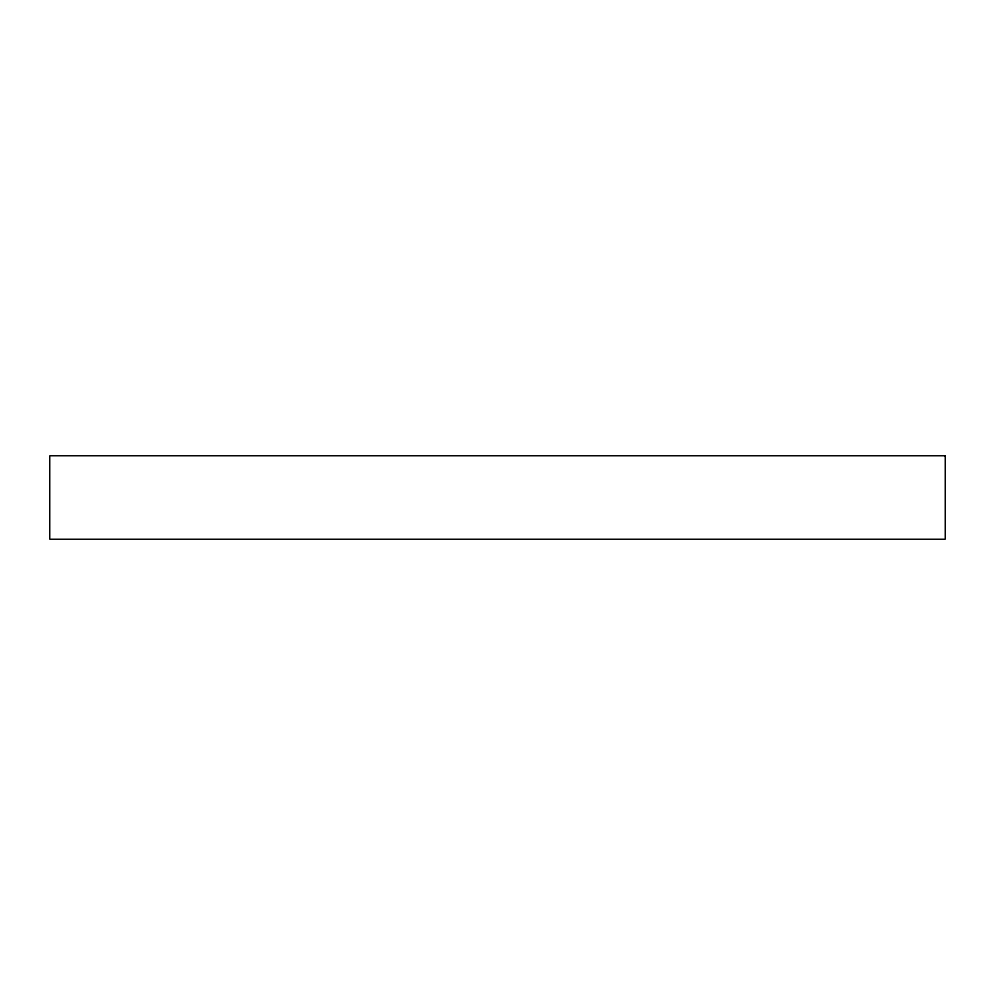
<?xml version="1.0" encoding="UTF-8"?>
<svg xmlns="http://www.w3.org/2000/svg" width="995" height="995" viewBox="0 0 995 995"><rect width="100%" height="100%" fill="white"/><g stroke="black" fill="none" stroke-linecap="round" stroke-linejoin="round"><path stroke-width="1.49" d="M945.25 455.76L49.75 455.76L49.75 539.24L945.25 539.24L945.25 455.76"/></g></svg>
